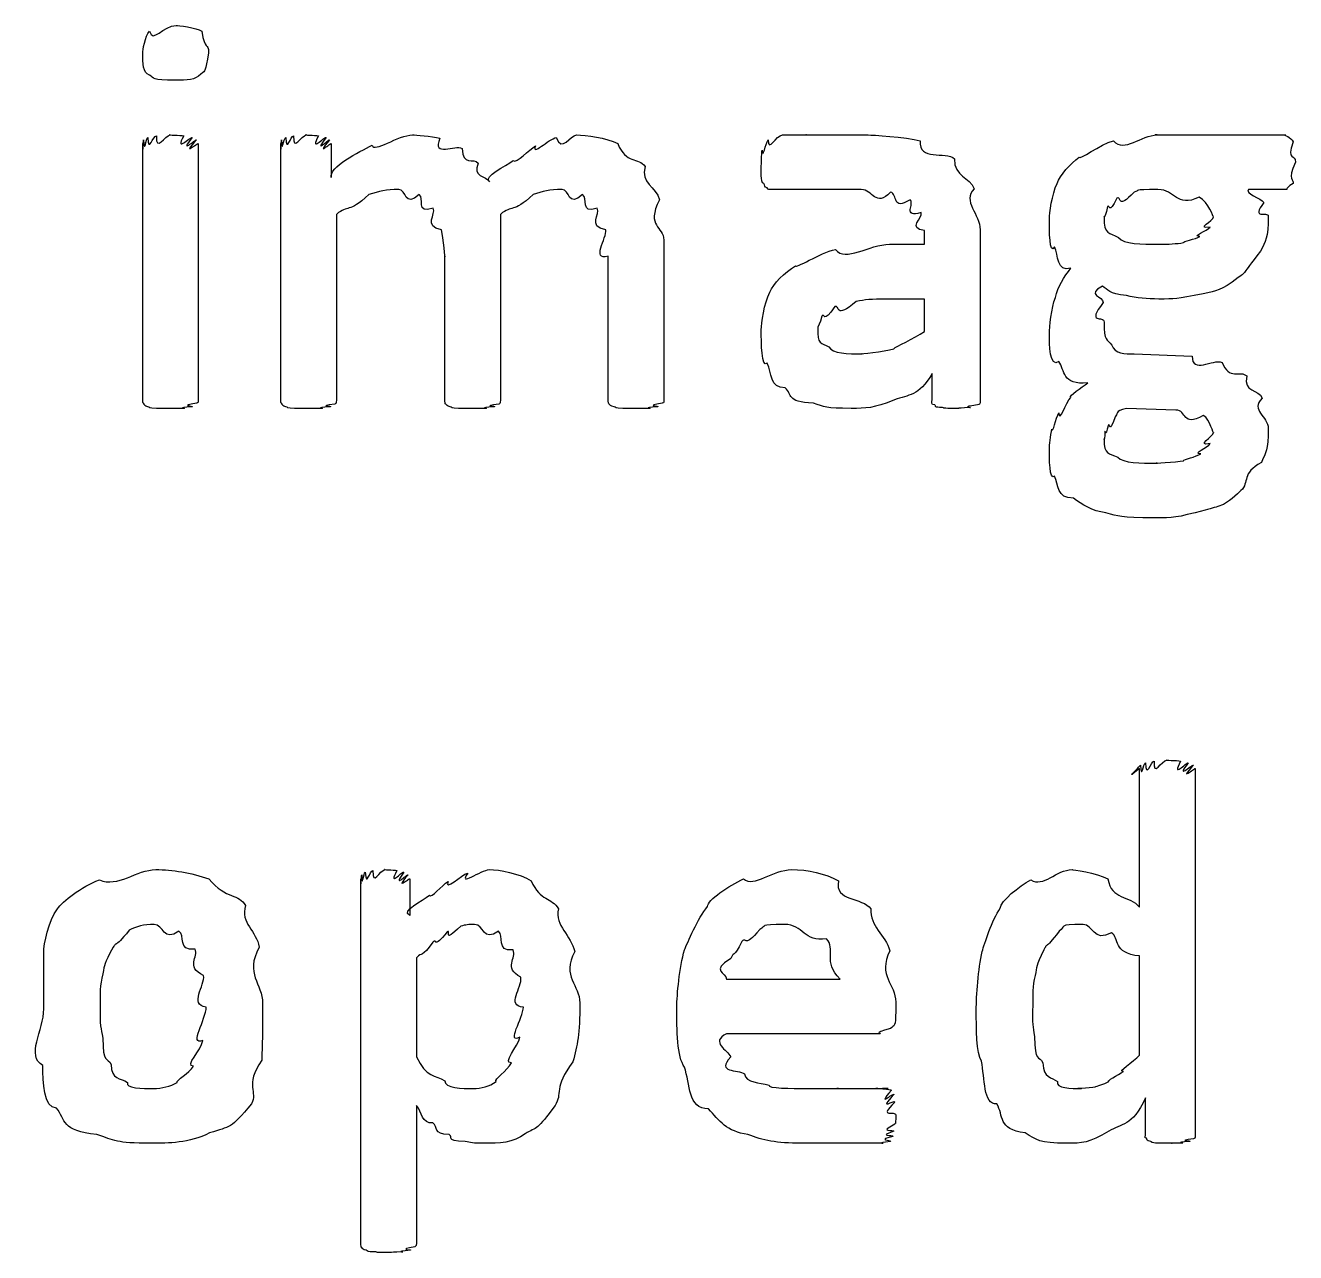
# Model space of a CAD drawing. Header units: millimetres. Extents: x 0 to 216, y 0 to 279.
# Drawn here: x 34.46 to 42.65, y 175.37 to 183.28 of the extents above; entities that cross this region are included whole.
import ezdxf

# ---------------------------------------------------------------- set-up
doc = ezdxf.new("R2010")
doc.units = ezdxf.units.MM
doc.layers.get('0').update_dxf_attribs({"linetype": 'CONTINUOUS'})

msp = doc.modelspace()

# ---------------------------------------------------------------- linework, layer by layer
at = {"color": 0}
for p, q in [((35.6443, 183.103), (35.6443, 183.103)), ((42.0469, 182.573), (42.587, 182.573)), ((35.2199, 180.865), (35.2199, 182.518)), ((35.5783, 182.518), (35.5783, 180.865)), ((36.11, 180.865), (36.11, 182.518)), ((36.4352, 182.518), (36.4352, 182.298)), ((42.6529, 182.397), (42.6529, 182.397)), ((42.5923, 182.221), (42.3499, 182.221)), ((36.4684, 182.061), (36.4684, 180.865)), ((37.5267, 182.061), (37.5267, 180.865)), ((42.1238, 182.044), (42.1238, 182.044)), ((38.5794, 181.895), (38.5794, 180.865)), ((40.2608, 181.868), (40.2608, 181.956)), ((40.6192, 181.962), (40.6192, 180.865)), ((40.0346, 181.868), (40.2608, 181.868)), ((37.1683, 180.865), (37.1683, 181.791)), ((38.2214, 180.865), (38.2214, 181.791)), ((40.2608, 181.515), (40.0237, 181.515)), ((40.2608, 181.306), (40.2608, 181.515)), ((41.6112, 181.162), (41.9862, 181.146)), ((40.3105, 180.865), (40.3105, 181.036)), ((41.8814, 180.799), (41.5618, 180.81)), ((42.1238, 180.655), (42.1238, 180.655)), ((41.6472, 177.595), (41.6472, 178.488)), ((42.0053, 178.488), (42.0053, 176.129)), ((36.6268, 175.428), (36.6268, 177.777)), ((36.9411, 177.777), (36.9411, 177.54)), ((36.9852, 177.269), (36.9852, 176.63)), ((41.6472, 176.641), (41.6472, 177.28)), ((38.9834, 177.131), (39.7164, 177.131)), ((38.0379, 176.977), (38.0379, 176.977)), ((40.0748, 176.983), (40.0748, 176.922)), ((35.6291, 176.95), (35.6291, 176.95)), ((35.9929, 176.972), (35.9929, 176.972)), ((37.6742, 176.95), (37.6742, 176.95)), ((39.9701, 176.779), (38.9834, 176.779)), ((41.6856, 176.134), (41.6856, 176.366)), ((36.9852, 176.316), (36.9852, 175.428))]:
    msp.add_line(p, q, dxfattribs=at)
for points in [[(35.2199, 183.103), (35.2199, 183.11), (35.2337, 183.214), (35.264, 183.241)], [(35.264, 183.241), (35.282, 183.16), (35.3536, 183.279), (35.4348, 183.279)], [(35.4348, 183.279), (35.4432, 183.279), (35.5699, 183.265), (35.6002, 183.241)], [(35.6002, 183.241), (35.6196, 183.114), (35.6443, 183.172), (35.6443, 183.103)], [(35.264, 182.959), (35.2199, 182.973), (35.2199, 183.032), (35.2199, 183.103)], [(35.6443, 183.103), (35.6196, 182.977), (35.6277, 182.99), (35.5946, 182.965)], [(35.4295, 182.926), (35.2778, 182.926), (35.2929, 182.937), (35.264, 182.959)], [(35.5946, 182.965), (35.5575, 182.926), (35.5092, 182.926), (35.4295, 182.926)], [(35.2254, 182.541), (35.2309, 182.441), (35.2419, 182.553), (35.253, 182.557)], [(35.253, 182.557), (35.2557, 182.452), (35.2859, 182.568), (35.3081, 182.568)], [(35.3081, 182.568), (35.3039, 182.455), (35.3631, 182.573), (35.3963, 182.573)], [(35.3963, 182.573), (35.3741, 182.573), (35.4623, 182.571), (35.4845, 182.568)], [(35.4845, 182.568), (35.421, 182.452), (35.5286, 182.564), (35.5395, 182.557)], [(35.5395, 182.557), (35.4471, 182.441), (35.5632, 182.547), (35.5671, 182.541)], [(36.1156, 182.541), (36.117, 182.441), (36.128, 182.553), (36.1431, 182.557)], [(36.1431, 182.557), (36.146, 182.452), (36.1735, 182.568), (36.1929, 182.568)], [(36.1929, 182.568), (36.1872, 182.455), (36.2423, 182.573), (36.2754, 182.573)], [(36.2754, 182.573), (36.2493, 182.573), (36.3305, 182.571), (36.3527, 182.568)], [(36.3527, 182.568), (36.2934, 182.452), (36.3911, 182.564), (36.4024, 182.557)], [(36.4024, 182.557), (36.3153, 182.441), (36.4201, 182.547), (36.4243, 182.541)], [(36.6998, 182.507), (36.7055, 182.455), (36.8709, 182.573), (36.9591, 182.573)], [(36.9591, 182.573), (36.9768, 182.573), (37.0829, 182.565), (37.1355, 182.552)], [(37.1355, 182.552), (37.0829, 182.426), (37.2375, 182.514), (37.2787, 182.485)], [(37.7529, 182.502), (37.7197, 182.433), (37.8411, 182.546), (37.8852, 182.557)], [(37.8852, 182.557), (37.925, 182.455), (37.9734, 182.573), (38.0174, 182.573)], [(38.0174, 182.573), (38.0753, 182.573), (38.2115, 182.554), (38.282, 182.518)], [(39.2522, 182.541), (39.2546, 182.455), (39.3016, 182.573), (39.3457, 182.573)], [(39.3457, 182.573), (39.3428, 182.573), (39.4409, 182.573), (39.5002, 182.573)], [(39.5002, 182.573), (39.4614, 182.573), (39.6215, 182.573), (39.6875, 182.573)], [(39.6875, 182.573), (39.715, 182.573), (39.8268, 182.573), (39.8971, 182.573)], [(39.8971, 182.573), (39.9161, 182.573), (40.1408, 182.56), (40.2332, 182.535)], [(41.4789, 182.535), (41.5466, 182.455), (41.6609, 182.573), (41.7601, 182.573)], [(41.7601, 182.573), (41.7008, 182.573), (41.8648, 182.573), (41.9089, 182.573)], [(41.9089, 182.573), (41.9104, 182.573), (42.0028, 182.573), (42.0469, 182.573)], [(42.587, 182.573), (42.5718, 182.573), (42.6254, 182.558), (42.6364, 182.529)], [(35.2199, 182.518), (35.2199, 182.426), (35.2213, 182.532), (35.2254, 182.541)], [(35.5671, 182.541), (35.4584, 182.426), (35.5783, 182.525), (35.5783, 182.518)], [(36.11, 182.518), (36.11, 182.426), (36.1114, 182.532), (36.1156, 182.541)], [(36.4243, 182.541), (36.3266, 182.426), (36.4352, 182.525), (36.4352, 182.518)], [(36.4352, 182.298), (36.4187, 182.367), (36.6145, 182.463), (36.6998, 182.507)], [(37.2787, 182.485), (37.2816, 182.371), (37.3532, 182.427), (37.3835, 182.392)], [(37.6093, 182.408), (37.6315, 182.386), (37.7088, 182.48), (37.7529, 182.502)], [(38.282, 182.518), (38.3371, 182.382), (38.4143, 182.432), (38.4584, 182.37)], [(39.2081, 182.375), (39.2081, 182.367), (39.2095, 182.452), (39.2134, 182.474)], [(39.2134, 182.474), (39.219, 182.411), (39.2328, 182.518), (39.2522, 182.541)], [(40.2332, 182.535), (40.2181, 182.404), (40.3987, 182.47), (40.4537, 182.419)], [(41.2584, 182.43), (41.2556, 182.408), (41.3935, 182.513), (41.4789, 182.535)], [(42.6364, 182.529), (42.5937, 182.397), (42.6529, 182.455), (42.6529, 182.397)], [(37.3835, 182.392), (37.3408, 182.298), (37.4357, 182.314), (37.4551, 182.27)], [(37.4551, 182.27), (37.4138, 182.309), (37.5613, 182.371), (37.6093, 182.408)], [(40.4537, 182.419), (40.4495, 182.301), (40.5543, 182.304), (40.5804, 182.226)], [(41.1152, 182.259), (41.1346, 182.316), (41.1992, 182.386), (41.2584, 182.43)], [(42.6529, 182.397), (42.5937, 182.276), (42.6477, 182.288), (42.6364, 182.259)], [(38.4584, 182.37), (38.4253, 182.261), (38.5329, 182.239), (38.5519, 182.155)], [(39.2081, 182.309), (39.2081, 182.301), (39.2081, 182.353), (39.2081, 182.375)], [(39.2247, 182.259), (39.2105, 182.261), (39.2105, 182.29), (39.2081, 182.309)], [(36.8709, 182.221), (36.7894, 182.221), (36.7439, 182.21), (36.678, 182.188)], [(37.0032, 182.188), (36.9037, 182.102), (36.9217, 182.221), (36.8709, 182.221)], [(37.9236, 182.221), (37.8435, 182.221), (37.7984, 182.21), (37.7363, 182.188)], [(38.0559, 182.188), (37.9582, 182.102), (37.9748, 182.221), (37.9236, 182.221)], [(39.2465, 182.232), (39.2257, 182.234), (39.2314, 182.248), (39.2247, 182.259)], [(39.274, 182.221), (39.2409, 182.221), (39.2536, 182.223), (39.2465, 182.232)], [(39.3457, 182.221), (39.2659, 182.221), (39.2878, 182.221), (39.274, 182.221)], [(39.467, 182.221), (39.3319, 182.221), (39.3788, 182.221), (39.3457, 182.221)], [(39.6325, 182.221), (39.5457, 182.221), (39.5139, 182.221), (39.467, 182.221)], [(39.853, 182.221), (39.6737, 182.221), (39.6984, 182.221), (39.6325, 182.221)], [(40.0403, 182.204), (39.9464, 182.102), (39.926, 182.221), (39.853, 182.221)], [(40.5804, 182.226), (40.5007, 182.146), (40.6192, 182.061), (40.6192, 181.962)], [(41.0654, 182.033), (41.0654, 182.062), (41.082, 182.193), (41.1152, 182.259)], [(41.7657, 182.221), (41.5907, 182.221), (41.6553, 182.215), (41.6112, 182.204)], [(42.0303, 182.171), (41.8814, 182.102), (41.8786, 182.221), (41.7657, 182.221)], [(42.3499, 182.221), (42.3224, 182.195), (42.4296, 182.167), (42.449, 182.138)], [(42.6364, 182.259), (42.5718, 182.221), (42.6103, 182.221), (42.5923, 182.221)], [(36.678, 182.188), (36.5428, 182.062), (36.5457, 182.127), (36.4684, 182.061)], [(37.0914, 182.1), (36.9768, 182.062), (37.0388, 182.168), (37.0032, 182.188)], [(37.7363, 182.188), (37.6012, 182.062), (37.604, 182.127), (37.5267, 182.061)], [(38.1497, 182.1), (38.0351, 182.062), (38.0958, 182.168), (38.0559, 182.188)], [(38.5519, 182.155), (38.4609, 181.978), (38.5794, 181.986), (38.5794, 181.895)], [(40.1669, 182.155), (40.0484, 182.08), (40.0914, 182.193), (40.0403, 182.204)], [(40.2389, 182.072), (40.1147, 182.036), (40.2001, 182.132), (40.1669, 182.155)], [(41.5011, 182.166), (41.4472, 182.051), (41.4542, 182.132), (41.4405, 182.111)], [(41.6112, 182.204), (41.5025, 182.084), (41.5301, 182.184), (41.5011, 182.166)], [(42.1238, 182.044), (42.1238, 182.04), (42.092, 182.141), (42.0303, 182.171)], [(42.449, 182.138), (42.358, 182.022), (42.4766, 182.083), (42.4766, 182.05)], [(37.1464, 181.962), (37.0251, 181.985), (37.1161, 182.062), (37.0914, 182.1)], [(38.2048, 181.962), (38.0834, 181.985), (38.1744, 182.062), (38.1497, 182.1)], [(40.2608, 181.956), (40.1451, 181.97), (40.2526, 182.039), (40.2389, 182.072)], [(41.4405, 182.111), (41.4182, 182.007), (41.4182, 182.064), (41.4182, 182.039)], [(41.0986, 181.851), (41.0654, 181.791), (41.0654, 181.963), (41.0654, 182.033)], [(41.4182, 182.039), (41.4182, 181.93), (41.4486, 181.945), (41.5121, 181.912)], [(42.0356, 181.918), (41.9763, 181.919), (42.0867, 181.956), (42.1019, 181.978)], [(42.1019, 181.978), (42.0053, 181.963), (42.1238, 182.022), (42.1238, 182.044)], [(42.4766, 182.05), (42.4766, 181.904), (42.46, 181.89), (42.4272, 181.824)], [(37.1683, 181.791), (37.1683, 181.761), (37.1602, 181.909), (37.1464, 181.962)], [(38.2214, 181.791), (38.1056, 181.761), (38.2157, 181.909), (38.2048, 181.962)], [(41.5121, 181.912), (41.5424, 181.868), (41.6609, 181.868), (41.771, 181.868)], [(41.9308, 181.879), (41.9213, 181.886), (42.0095, 181.902), (42.0356, 181.918)], [(39.4286, 181.73), (39.4243, 181.705), (39.5841, 181.813), (39.6875, 181.835)], [(39.6875, 181.835), (39.7482, 181.749), (39.9052, 181.868), (40.0346, 181.868)], [(41.2034, 181.714), (41.1124, 181.688), (41.1233, 181.799), (41.0986, 181.851)], [(41.771, 181.868), (41.8331, 181.868), (41.8867, 181.871), (41.9308, 181.879)], [(42.4272, 181.824), (42.2921, 181.654), (42.3457, 181.7), (42.2836, 181.653)], [(39.2631, 181.559), (39.285, 181.615), (39.358, 181.686), (39.4286, 181.73)], [(41.1043, 181.526), (41.1166, 181.592), (41.1621, 181.659), (41.2034, 181.714)], [(42.2836, 181.653), (42.1679, 181.562), (42.146, 181.573), (42.0578, 181.548)], [(41.4073, 181.598), (41.2972, 181.54), (41.4129, 181.533), (41.4129, 181.493)], [(41.5618, 181.537), (41.4472, 181.548), (41.4433, 181.576), (41.4073, 181.598)], [(39.2081, 181.317), (39.2081, 181.357), (39.2257, 181.489), (39.2631, 181.559)], [(39.8198, 181.499), (39.678, 181.379), (39.7178, 181.479), (39.6819, 181.466)], [(40.0237, 181.515), (39.9094, 181.515), (39.8776, 181.51), (39.8198, 181.499)], [(41.0654, 181.289), (41.0654, 181.335), (41.0778, 181.456), (41.1043, 181.526)], [(41.4129, 181.493), (41.2997, 181.346), (41.4182, 181.413), (41.4182, 181.366)], [(41.771, 181.515), (41.6966, 181.515), (41.6278, 181.522), (41.5618, 181.537)], [(42.0578, 181.548), (41.8772, 181.515), (41.8772, 181.515), (41.771, 181.515)], [(39.5993, 181.405), (39.5676, 181.302), (39.5718, 181.357), (39.5718, 181.328)], [(39.6819, 181.466), (39.6049, 181.35), (39.6173, 181.43), (39.5993, 181.405)], [(39.2465, 181.102), (39.2081, 181.066), (39.2081, 181.235), (39.2081, 181.317)], [(39.5718, 181.328), (39.5676, 181.22), (39.5951, 181.235), (39.6434, 181.206)], [(41.4182, 181.366), (41.4182, 181.24), (41.4348, 181.258), (41.468, 181.218)], [(40.0625, 181.195), (40.0748, 181.209), (40.1906, 181.258), (40.2608, 181.306)], [(41.1261, 181.113), (41.0654, 181.066), (41.0654, 181.226), (41.0654, 181.289)], [(39.6434, 181.206), (39.6667, 181.162), (39.7662, 181.162), (39.8582, 181.162)], [(39.8582, 181.162), (39.8321, 181.162), (39.999, 181.174), (40.0625, 181.195)], [(41.468, 181.218), (41.4874, 181.162), (41.5519, 181.162), (41.6112, 181.162)], [(39.3622, 180.942), (39.2631, 180.942), (39.2755, 181.038), (39.2465, 181.102)], [(41.3135, 180.975), (41.1455, 180.956), (41.166, 181.058), (41.1261, 181.113)], [(41.9862, 181.146), (41.9834, 181.03), (42.1199, 181.13), (42.1792, 181.107)], [(42.1792, 181.107), (42.2233, 180.989), (42.2949, 181.059), (42.339, 181.019)], [(40.3105, 181.036), (40.2223, 180.883), (40.156, 180.901), (40.0678, 180.865)], [(42.339, 181.019), (42.3115, 180.912), (42.4159, 180.934), (42.4381, 180.876)], [(39.5443, 180.843), (39.3622, 180.854), (39.4134, 180.898), (39.3622, 180.942)], [(41.2034, 180.881), (41.1896, 180.89), (41.2722, 180.945), (41.3135, 180.975)], [(35.2254, 180.843), (35.2199, 180.838), (35.2199, 180.856), (35.2199, 180.865)], [(35.253, 180.821), (35.2309, 180.823), (35.2323, 180.835), (35.2254, 180.843)], [(35.5671, 180.843), (35.4471, 180.823), (35.5533, 180.828), (35.5395, 180.821)], [(35.5783, 180.865), (35.5755, 180.838), (35.5741, 180.85), (35.5671, 180.843)], [(36.1156, 180.843), (36.11, 180.838), (36.11, 180.856), (36.11, 180.865)], [(36.1431, 180.821), (36.1213, 180.823), (36.1227, 180.835), (36.1156, 180.843)], [(36.4575, 180.837), (36.3375, 180.823), (36.4437, 180.828), (36.4299, 180.821)], [(36.4684, 180.865), (36.4656, 180.835), (36.4642, 180.844), (36.4575, 180.837)], [(37.174, 180.837), (37.1683, 180.835), (37.1683, 180.854), (37.1683, 180.865)], [(37.2015, 180.821), (37.1796, 180.823), (37.181, 180.833), (37.174, 180.837)], [(37.5158, 180.837), (37.3959, 180.823), (37.502, 180.828), (37.4883, 180.821)], [(37.5267, 180.865), (37.5239, 180.835), (37.5225, 180.844), (37.5158, 180.837)], [(38.2266, 180.837), (38.2228, 180.835), (38.2214, 180.854), (38.2214, 180.865)], [(38.2598, 180.821), (38.2337, 180.823), (38.2337, 180.833), (38.2266, 180.837)], [(38.5685, 180.843), (38.45, 180.823), (38.5547, 180.828), (38.541, 180.821)], [(38.5794, 180.865), (38.5794, 180.838), (38.5755, 180.85), (38.5685, 180.843)], [(39.7866, 180.81), (39.6226, 180.81), (39.6173, 180.821), (39.5443, 180.843)], [(40.0678, 180.865), (39.9274, 180.81), (39.8861, 180.81), (39.7866, 180.81)], [(40.3271, 180.832), (40.2953, 180.832), (40.3105, 180.85), (40.3105, 180.865)], [(40.3765, 180.815), (40.3172, 180.817), (40.338, 180.823), (40.3271, 180.832)], [(40.6026, 180.832), (40.4784, 180.817), (40.5751, 180.818), (40.5529, 180.815)], [(40.6192, 180.865), (40.6192, 180.832), (40.6135, 180.838), (40.6026, 180.832)], [(41.1261, 180.782), (41.1275, 180.708), (41.173, 180.848), (41.2034, 180.881)], [(42.4381, 180.876), (42.358, 180.799), (42.4766, 180.757), (42.4766, 180.683)], [(35.3081, 180.81), (35.2557, 180.812), (35.2668, 180.817), (35.253, 180.821)], [(35.3963, 180.81), (35.3039, 180.81), (35.3328, 180.81), (35.3081, 180.81)], [(35.4845, 180.81), (35.3741, 180.81), (35.4323, 180.81), (35.3963, 180.81)], [(35.5395, 180.821), (35.421, 180.812), (35.5092, 180.812), (35.4845, 180.81)], [(36.1982, 180.81), (36.146, 180.812), (36.1569, 180.817), (36.1431, 180.821)], [(36.2864, 180.81), (36.1943, 180.81), (36.2232, 180.81), (36.1982, 180.81)], [(36.3746, 180.81), (36.2645, 180.81), (36.3224, 180.81), (36.2864, 180.81)], [(36.4299, 180.821), (36.3114, 180.812), (36.3996, 180.812), (36.3746, 180.81)], [(37.2565, 180.81), (37.2043, 180.812), (37.2152, 180.817), (37.2015, 180.821)], [(37.3447, 180.81), (37.2526, 180.81), (37.2816, 180.81), (37.2565, 180.81)], [(37.4329, 180.81), (37.3228, 180.81), (37.3807, 180.81), (37.3447, 180.81)], [(37.4883, 180.821), (37.3669, 180.812), (37.4551, 180.812), (37.4329, 180.81)], [(38.3148, 180.81), (38.2626, 180.812), (38.2736, 180.817), (38.2598, 180.821)], [(38.403, 180.81), (38.3067, 180.81), (38.3371, 180.81), (38.3148, 180.81)], [(38.4859, 180.81), (38.3769, 180.81), (38.4362, 180.81), (38.403, 180.81)], [(38.541, 180.821), (38.4253, 180.812), (38.5106, 180.812), (38.4859, 180.81)], [(40.4647, 180.81), (40.3613, 180.81), (40.3987, 180.811), (40.3765, 180.815)], [(40.5529, 180.815), (40.4386, 180.81), (40.5045, 180.81), (40.4647, 180.81)], [(41.082, 180.677), (41.0877, 180.642), (41.1067, 180.749), (41.1261, 180.782)], [(41.4898, 180.755), (41.4472, 180.637), (41.457, 180.72), (41.4457, 180.705)], [(41.5618, 180.81), (41.4846, 180.792), (41.5078, 180.774), (41.4898, 180.755)], [(42.0578, 180.765), (41.9171, 180.686), (41.9545, 180.799), (41.8814, 180.799)], [(42.1238, 180.655), (42.1238, 180.637), (42.1019, 180.741), (42.0578, 180.765)], [(41.0654, 180.556), (41.0654, 180.564), (41.0711, 180.637), (41.082, 180.677)], [(41.4239, 180.661), (41.4182, 180.575), (41.4182, 180.626), (41.4182, 180.611)], [(41.4457, 180.705), (41.4253, 180.608), (41.4267, 180.676), (41.4239, 180.661)], [(42.4766, 180.683), (42.4766, 180.531), (42.4614, 180.533), (42.4325, 180.462)], [(41.4182, 180.611), (41.4182, 180.509), (41.4472, 180.522), (41.5064, 180.496)], [(42.0412, 180.517), (41.9806, 180.516), (42.091, 180.559), (42.1019, 180.584)], [(42.1019, 180.584), (42.0053, 180.564), (42.1238, 180.63), (42.1238, 180.655)], [(41.0986, 180.374), (41.0654, 180.34), (41.0654, 180.49), (41.0654, 180.556)], [(41.9308, 180.473), (41.9255, 180.479), (42.0151, 180.499), (42.0412, 180.517)], [(41.5064, 180.496), (41.5396, 180.457), (41.6525, 180.457), (41.7601, 180.457)], [(41.7601, 180.457), (41.716, 180.457), (41.8867, 180.462), (41.9308, 180.473)], [(42.4325, 180.462), (42.3002, 180.391), (42.358, 180.333), (42.3002, 180.28)], [(41.22, 180.231), (41.1124, 180.23), (41.1233, 180.319), (41.0986, 180.374)], [(42.3002, 180.28), (42.1816, 180.167), (42.164, 180.184), (42.0688, 180.154)], [(41.4295, 180.137), (41.3413, 180.148), (41.275, 180.191), (41.22, 180.231)], [(41.7435, 180.104), (41.5135, 180.104), (41.5177, 180.115), (41.4295, 180.137)], [(42.0688, 180.154), (41.8772, 180.104), (41.8677, 180.104), (41.7435, 180.104)], [(41.6856, 178.526), (41.6885, 178.417), (41.7188, 178.533), (41.7407, 178.537)], [(41.7407, 178.537), (41.7326, 178.424), (41.7904, 178.543), (41.8236, 178.543)], [(41.8236, 178.543), (41.8028, 178.543), (41.8895, 178.54), (41.9118, 178.537)], [(41.9118, 178.537), (41.8469, 178.417), (41.9502, 178.529), (41.9612, 178.526)], [(41.6472, 178.488), (41.5315, 178.395), (41.6486, 178.501), (41.6525, 178.51)], [(41.6525, 178.51), (41.6595, 178.41), (41.6705, 178.522), (41.6856, 178.526)], [(41.9612, 178.526), (41.873, 178.41), (41.9862, 178.516), (41.9943, 178.51)], [(41.9943, 178.51), (41.8867, 178.395), (42.0053, 178.495), (42.0053, 178.488)], [(34.9402, 177.771), (35.0587, 177.719), (35.1827, 177.837), (35.3039, 177.837)], [(35.3039, 177.837), (35.4115, 177.837), (35.5314, 177.817), (35.6457, 177.777)], [(36.6268, 177.777), (36.6268, 177.694), (36.6282, 177.8), (36.6324, 177.804)], [(36.6324, 177.804), (36.6339, 177.705), (36.6434, 177.817), (36.6543, 177.821)], [(36.6543, 177.821), (36.66, 177.716), (36.6847, 177.832), (36.7041, 177.832)], [(36.7041, 177.832), (36.6998, 177.719), (36.751, 177.837), (36.7813, 177.837)], [(36.7813, 177.837), (36.7619, 177.837), (36.8392, 177.835), (36.8582, 177.832)], [(36.8582, 177.832), (36.7993, 177.716), (36.8914, 177.828), (36.9023, 177.821)], [(36.9023, 177.821), (36.8254, 177.705), (36.926, 177.811), (36.9302, 177.804)], [(36.9302, 177.804), (36.8363, 177.69), (36.9411, 177.788), (36.9411, 177.777)], [(37.1891, 177.76), (37.163, 177.694), (37.2745, 177.804), (37.3158, 177.815)], [(37.3158, 177.815), (37.247, 177.719), (37.4054, 177.837), (37.4537, 177.837)], [(37.4537, 177.837), (37.5197, 177.837), (37.6495, 177.812), (37.7239, 177.765)], [(39.0934, 177.777), (39.1597, 177.719), (39.2878, 177.837), (39.4021, 177.837)], [(39.4021, 177.837), (39.5083, 177.837), (39.6201, 177.812), (39.7055, 177.765)], [(40.9469, 177.771), (41.0242, 177.719), (41.1124, 177.837), (41.2115, 177.837)], [(41.2115, 177.837), (41.2076, 177.837), (41.3727, 177.817), (41.4433, 177.777)], [(34.67, 177.584), (34.7031, 177.631), (34.8216, 177.727), (34.9402, 177.771)], [(35.6457, 177.777), (35.7614, 177.642), (35.8415, 177.683), (35.8828, 177.606)], [(37.0678, 177.672), (37.0787, 177.646), (37.1479, 177.738), (37.1891, 177.76)], [(37.7239, 177.765), (37.7843, 177.628), (37.8562, 177.661), (37.9003, 177.584)], [(38.862, 177.6), (38.8578, 177.639), (39.0013, 177.735), (39.0934, 177.777)], [(39.7055, 177.765), (39.678, 177.628), (39.8597, 177.661), (39.915, 177.584)], [(40.7487, 177.589), (40.7515, 177.635), (40.87, 177.73), (40.9469, 177.771)], [(41.4433, 177.777), (41.4651, 177.639), (41.5809, 177.675), (41.6472, 177.595)], [(36.9411, 177.54), (36.8804, 177.572), (37.0265, 177.635), (37.0678, 177.672)], [(34.5819, 177.303), (34.5819, 177.355), (34.6108, 177.506), (34.67, 177.584)], [(35.8828, 177.606), (35.8454, 177.491), (35.9558, 177.442), (35.971, 177.336)], [(37.9003, 177.584), (37.8753, 177.473), (37.9829, 177.414), (38.0048, 177.308)], [(38.7131, 177.319), (38.7325, 177.366), (38.7985, 177.523), (38.862, 177.6)], [(39.915, 177.584), (39.9052, 177.473), (40.0099, 177.415), (40.036, 177.314)], [(40.6329, 177.308), (40.6453, 177.359), (40.6961, 177.512), (40.7487, 177.589)], [(35.2929, 177.484), (35.2282, 177.484), (35.1772, 177.471), (35.1331, 177.446)], [(35.4528, 177.44), (35.3536, 177.366), (35.355, 177.484), (35.2929, 177.484)], [(37.2717, 177.473), (37.145, 177.352), (37.2124, 177.453), (37.1835, 177.435)], [(37.3599, 177.484), (37.3214, 177.484), (37.3006, 177.48), (37.2717, 177.473)], [(37.5144, 177.44), (37.4124, 177.366), (37.422, 177.484), (37.3599, 177.484)], [(39.358, 177.484), (39.1844, 177.484), (39.2451, 177.473), (39.1982, 177.451)], [(39.6282, 177.391), (39.4822, 177.366), (39.4794, 177.484), (39.358, 177.484)], [(41.2831, 177.484), (41.1124, 177.484), (41.173, 177.469), (41.1289, 177.44)], [(41.4651, 177.429), (41.3508, 177.366), (41.3452, 177.484), (41.2831, 177.484)], [(35.1331, 177.446), (35.0256, 177.315), (35.0573, 177.382), (35.0284, 177.336)], [(35.5575, 177.324), (35.4418, 177.311), (35.4969, 177.414), (35.4528, 177.44)], [(37.1835, 177.435), (37.0858, 177.319), (37.1228, 177.397), (37.09, 177.369)], [(37.6079, 177.319), (37.4936, 177.308), (37.5543, 177.41), (37.5144, 177.44)], [(39.1982, 177.451), (39.0934, 177.326), (39.1156, 177.407), (39.0825, 177.374)], [(39.7164, 177.131), (39.6035, 177.242), (39.6903, 177.327), (39.6282, 177.391)], [(41.1289, 177.44), (41.027, 177.308), (41.0545, 177.37), (41.0298, 177.319)], [(41.6472, 177.28), (41.468, 177.297), (41.523, 177.396), (41.4651, 177.429)], [(34.5819, 176.939), (34.5819, 177.017), (34.5819, 177.192), (34.5819, 177.303)], [(35.0284, 177.336), (34.9677, 177.22), (34.976, 177.231), (34.9622, 177.165)], [(35.6126, 177.154), (35.4926, 177.212), (35.5822, 177.276), (35.5575, 177.324)], [(35.971, 177.336), (35.8743, 177.161), (35.9929, 177.107), (35.9929, 176.972)], [(37.09, 177.369), (37.0198, 177.264), (37.0209, 177.309), (36.9852, 177.269)], [(37.6576, 177.143), (37.5419, 177.205), (37.6329, 177.267), (37.6079, 177.319)], [(38.0048, 177.308), (37.9194, 177.146), (38.0379, 177.094), (38.0379, 176.977)], [(38.6637, 176.95), (38.6637, 177.028), (38.6803, 177.209), (38.7131, 177.319)], [(39.0825, 177.374), (39.0303, 177.264), (39.0289, 177.308), (39.0109, 177.264)], [(40.036, 177.314), (39.9563, 177.149), (40.0748, 177.1), (40.0748, 176.983)], [(40.5941, 176.933), (40.5941, 177.021), (40.6065, 177.198), (40.6329, 177.308)], [(41.0298, 177.319), (40.9758, 177.209), (40.9857, 177.216), (40.9744, 177.154)], [(39.0109, 177.264), (38.8758, 177.178), (38.9834, 177.178), (38.9834, 177.131)], [(34.9622, 177.165), (34.9415, 177.09), (34.9457, 177.034), (34.9457, 176.961)], [(35.6291, 176.95), (35.5148, 176.966), (35.6235, 177.09), (35.6126, 177.154)], [(37.6742, 176.95), (37.5599, 176.958), (37.6686, 177.079), (37.6576, 177.143)], [(40.9744, 177.154), (40.954, 177.084), (40.9582, 177.028), (40.9582, 176.966)], [(38.0379, 176.977), (38.0379, 176.771), (38.0227, 176.71), (37.9938, 176.597)], [(34.5764, 176.575), (34.4634, 176.632), (34.5819, 176.802), (34.5819, 176.939)], [(34.9457, 176.961), (34.9415, 176.826), (34.9512, 176.818), (34.9622, 176.751)], [(35.6073, 176.735), (35.5148, 176.698), (35.6291, 176.873), (35.6291, 176.95)], [(35.9929, 176.972), (35.9929, 176.775), (35.9904, 176.718), (35.9876, 176.608)], [(37.652, 176.757), (37.5599, 176.709), (37.6742, 176.883), (37.6742, 176.95)], [(38.7131, 176.564), (38.6637, 176.627), (38.6637, 176.802), (38.6637, 176.95)], [(40.0748, 176.922), (40.0748, 176.823), (40.0636, 176.834), (40.0417, 176.812)], [(40.6273, 176.602), (40.5941, 176.649), (40.5941, 176.819), (40.5941, 176.933)], [(40.9582, 176.966), (40.954, 176.834), (40.9607, 176.828), (40.9691, 176.762)], [(40.0417, 176.812), (39.9122, 176.779), (39.9948, 176.779), (39.9701, 176.779)], [(34.9622, 176.751), (34.9636, 176.58), (34.9911, 176.632), (35.0173, 176.58)], [(35.5466, 176.57), (35.4887, 176.57), (35.596, 176.671), (35.6073, 176.735)], [(37.5969, 176.591), (37.5338, 176.587), (37.641, 176.698), (37.652, 176.757)], [(38.9834, 176.779), (38.8758, 176.724), (38.9915, 176.674), (39.0109, 176.63)], [(40.9691, 176.762), (40.972, 176.587), (40.9981, 176.643), (41.0242, 176.591)], [(34.6645, 176.299), (34.5777, 176.301), (34.5764, 176.468), (34.5764, 176.575)], [(35.0173, 176.58), (35.0146, 176.481), (35.078, 176.494), (35.1221, 176.465)], [(35.4418, 176.465), (35.4334, 176.477), (35.5205, 176.525), (35.5466, 176.57)], [(35.9876, 176.608), (35.8719, 176.44), (35.9653, 176.407), (35.9212, 176.327)], [(36.9852, 176.63), (37.0459, 176.495), (37.108, 176.512), (37.1669, 176.476)], [(37.4978, 176.47), (37.4826, 176.484), (37.5708, 176.539), (37.5969, 176.591)], [(37.9938, 176.597), (37.8643, 176.429), (37.9293, 176.393), (37.8781, 176.316)], [(39.0109, 176.63), (38.9132, 176.521), (39.0578, 176.553), (39.0991, 176.52)], [(40.7264, 176.327), (40.6382, 176.319), (40.6495, 176.495), (40.6273, 176.602)], [(41.0242, 176.591), (41.0242, 176.488), (41.0806, 176.503), (41.118, 176.47)], [(41.5424, 176.536), (41.4941, 176.528), (41.6098, 176.6), (41.6472, 176.641)], [(38.8676, 176.294), (38.7325, 176.294), (38.7491, 176.456), (38.7131, 176.564)], [(39.0991, 176.52), (39.1114, 176.459), (39.1929, 176.466), (39.2589, 176.448)], [(41.4486, 176.47), (41.4281, 176.473), (41.5092, 176.51), (41.5424, 176.536)], [(35.1221, 176.465), (35.1028, 176.426), (35.2213, 176.426), (35.2873, 176.426)], [(35.2873, 176.426), (35.3452, 176.426), (35.3977, 176.439), (35.4418, 176.465)], [(37.1669, 176.476), (37.163, 176.426), (37.2854, 176.426), (37.3489, 176.426)], [(37.3489, 176.426), (37.4015, 176.426), (37.4565, 176.44), (37.4978, 176.47)], [(39.2589, 176.448), (39.2437, 176.426), (39.4049, 176.426), (39.5016, 176.426)], [(39.5016, 176.426), (39.5344, 176.426), (39.6462, 176.426), (39.7055, 176.426)], [(39.7055, 176.426), (39.6515, 176.426), (39.8127, 176.426), (39.8544, 176.426)], [(39.8544, 176.426), (39.8544, 176.426), (39.9327, 176.426), (39.9591, 176.426)], [(39.9591, 176.426), (39.9094, 176.426), (40.0099, 176.426), (40.0251, 176.426)], [(40.0251, 176.426), (39.9341, 176.426), (40.0431, 176.422), (40.0473, 176.415)], [(40.0473, 176.415), (39.945, 176.296), (40.0597, 176.401), (40.0636, 176.387)], [(41.118, 176.47), (41.1014, 176.426), (41.209, 176.426), (41.2722, 176.426)], [(41.2722, 176.426), (41.1924, 176.426), (41.33, 176.429), (41.3604, 176.437)], [(41.3604, 176.437), (41.3688, 176.44), (41.4182, 176.455), (41.4486, 176.47)], [(35.9212, 176.327), (35.7837, 176.161), (35.7861, 176.184), (35.6514, 176.139)], [(40.0636, 176.387), (39.9535, 176.272), (40.0692, 176.36), (40.0692, 176.338)], [(40.0692, 176.338), (39.9563, 176.228), (40.0748, 176.288), (40.0748, 176.255)], [(40.9085, 176.139), (40.7293, 176.164), (40.7734, 176.25), (40.7264, 176.327)], [(41.6856, 176.366), (41.5974, 176.175), (41.5286, 176.202), (41.4486, 176.15)], [(34.9236, 176.129), (34.6949, 176.15), (34.7224, 176.225), (34.6645, 176.299)], [(37.09, 176.205), (37.0198, 176.195), (37.0209, 176.275), (36.9852, 176.316)], [(37.8781, 176.316), (37.7624, 176.157), (37.7624, 176.178), (37.6851, 176.134)], [(39.1213, 176.129), (38.9862, 176.147), (38.9364, 176.22), (38.8676, 176.294)], [(40.0748, 176.255), (40.0748, 176.173), (40.072, 176.213), (40.0692, 176.195)], [(37.1948, 176.129), (37.09, 176.131), (37.1256, 176.175), (37.09, 176.205)], [(40.0692, 176.195), (39.9535, 176.139), (40.0664, 176.164), (40.0636, 176.15)], [(35.2709, 176.073), (35.0449, 176.073), (35.0407, 176.091), (34.9236, 176.129)], [(35.6514, 176.139), (35.5148, 176.073), (35.3921, 176.073), (35.2709, 176.073)], [(37.2992, 176.084), (37.1588, 176.091), (37.2304, 176.109), (37.1948, 176.129)], [(37.4205, 176.073), (37.3461, 176.073), (37.3352, 176.076), (37.2992, 176.084)], [(37.6851, 176.134), (37.6079, 176.073), (37.5197, 176.073), (37.4205, 176.073)], [(39.4684, 176.073), (39.303, 176.073), (39.2204, 176.091), (39.1213, 176.129)], [(40.0417, 176.084), (39.9313, 176.073), (40.0195, 176.073), (39.9867, 176.073)], [(40.0583, 176.117), (39.9426, 176.091), (40.0484, 176.095), (40.0417, 176.084)], [(40.0636, 176.15), (39.9493, 176.113), (40.0611, 176.129), (40.0583, 176.117)], [(41.1787, 176.073), (40.9981, 176.073), (40.9857, 176.095), (40.9085, 176.139)], [(41.4486, 176.15), (41.3177, 176.073), (41.2778, 176.073), (41.1787, 176.073)], [(41.6913, 176.106), (41.6747, 176.102), (41.6856, 176.123), (41.6856, 176.134)], [(41.7188, 176.084), (41.6856, 176.087), (41.698, 176.098), (41.6913, 176.106)], [(41.7682, 176.073), (41.7103, 176.076), (41.7326, 176.08), (41.7188, 176.084)], [(41.9724, 176.084), (41.8539, 176.076), (41.9446, 176.076), (41.9227, 176.073)], [(41.9943, 176.101), (41.8758, 176.087), (41.9834, 176.091), (41.9724, 176.084)], [(42.0053, 176.129), (42.0053, 176.098), (42.0014, 176.108), (41.9943, 176.101)], [(39.6833, 176.073), (39.5125, 176.073), (39.5457, 176.073), (39.4684, 176.073)], [(39.8597, 176.073), (39.7619, 176.073), (39.7496, 176.073), (39.6833, 176.073)], [(39.9867, 176.073), (39.8653, 176.073), (39.9108, 176.073), (39.8597, 176.073)], [(41.8511, 176.073), (41.752, 176.073), (41.7904, 176.073), (41.7682, 176.073)], [(41.9227, 176.073), (41.8098, 176.073), (41.8758, 176.073), (41.8511, 176.073)], [(36.6324, 175.401), (36.6268, 175.398), (36.6268, 175.417), (36.6268, 175.428)], [(36.9852, 175.428), (36.9824, 175.401), (36.981, 175.415), (36.9743, 175.406)], [(36.66, 175.384), (36.6377, 175.383), (36.6391, 175.394), (36.6324, 175.401)], [(36.715, 175.373), (36.6628, 175.372), (36.6737, 175.377), (36.66, 175.384)], [(36.8032, 175.368), (36.7111, 175.368), (36.74, 175.37), (36.715, 175.373)], [(36.8914, 175.373), (36.7813, 175.368), (36.8392, 175.368), (36.8032, 175.368)], [(36.9464, 175.384), (36.8282, 175.372), (36.9164, 175.373), (36.8914, 175.373)], [(36.9743, 175.406), (36.8543, 175.383), (36.9605, 175.388), (36.9464, 175.384)]]:
    msp.add_open_spline(points, degree=3, dxfattribs=at)

doc.saveas('drawing.dxf')
